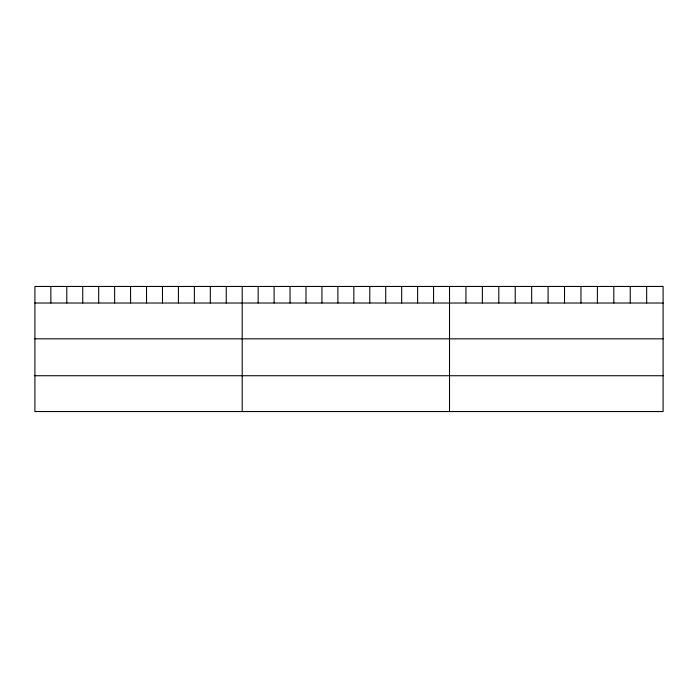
<?xml version="1.0" encoding="UTF-8"?>
<svg xmlns="http://www.w3.org/2000/svg" width="698" height="698" viewBox="0 0 698 698"><rect width="100%" height="100%" fill="white"/><g stroke="black" fill="none" stroke-linecap="round" stroke-linejoin="round"><path stroke-width="1.05" d="M663.1 303.019L663.1 411.55L34.9 411.55L34.9 286.45L663.1 286.45L663.1 303.019L34.9 303.019M34.9 338.835L663.1 338.835M34.9 375.733L663.1 375.733M646.671 286.45L646.671 303.019M630.242 286.45L630.242 303.019M613.812 286.45L613.812 303.019M597.383 286.45L597.383 303.019M580.954 286.45L580.954 303.019M564.525 286.45L564.525 303.019M548.087 286.45L548.087 303.019M531.658 286.45L531.658 303.019M515.229 286.45L515.229 303.019M498.8 286.45L498.8 303.019M482.37 286.45L482.37 303.019M465.941 286.45L465.941 303.019M449.512 286.45L449.512 411.55M433.563 286.45L433.563 303.019M417.622 286.45L417.622 303.019M401.673 286.45L401.673 303.019M385.724 286.45L385.724 303.019M369.783 286.45L369.783 303.019M353.834 286.45L353.834 303.019M337.884 286.45L337.884 303.019M321.935 286.45L321.935 303.019M305.994 286.45L305.994 303.019M290.045 286.45L290.045 303.019M274.096 286.45L274.096 303.019M258.155 286.45L258.155 303.019M242.206 286.45L242.206 411.55M226.257 286.45L226.257 303.019M210.316 286.45L210.316 303.019M194.367 286.45L194.367 303.019M178.418 286.45L178.418 303.019M162.477 286.45L162.477 303.019M146.528 286.45L146.528 303.019M130.578 286.45L130.578 303.019M114.629 286.45L114.629 303.019M98.688 286.45L98.688 303.019M82.739 286.45L82.739 303.019M66.79 286.45L66.79 303.019M50.849 286.45L50.849 303.019"/></g></svg>
